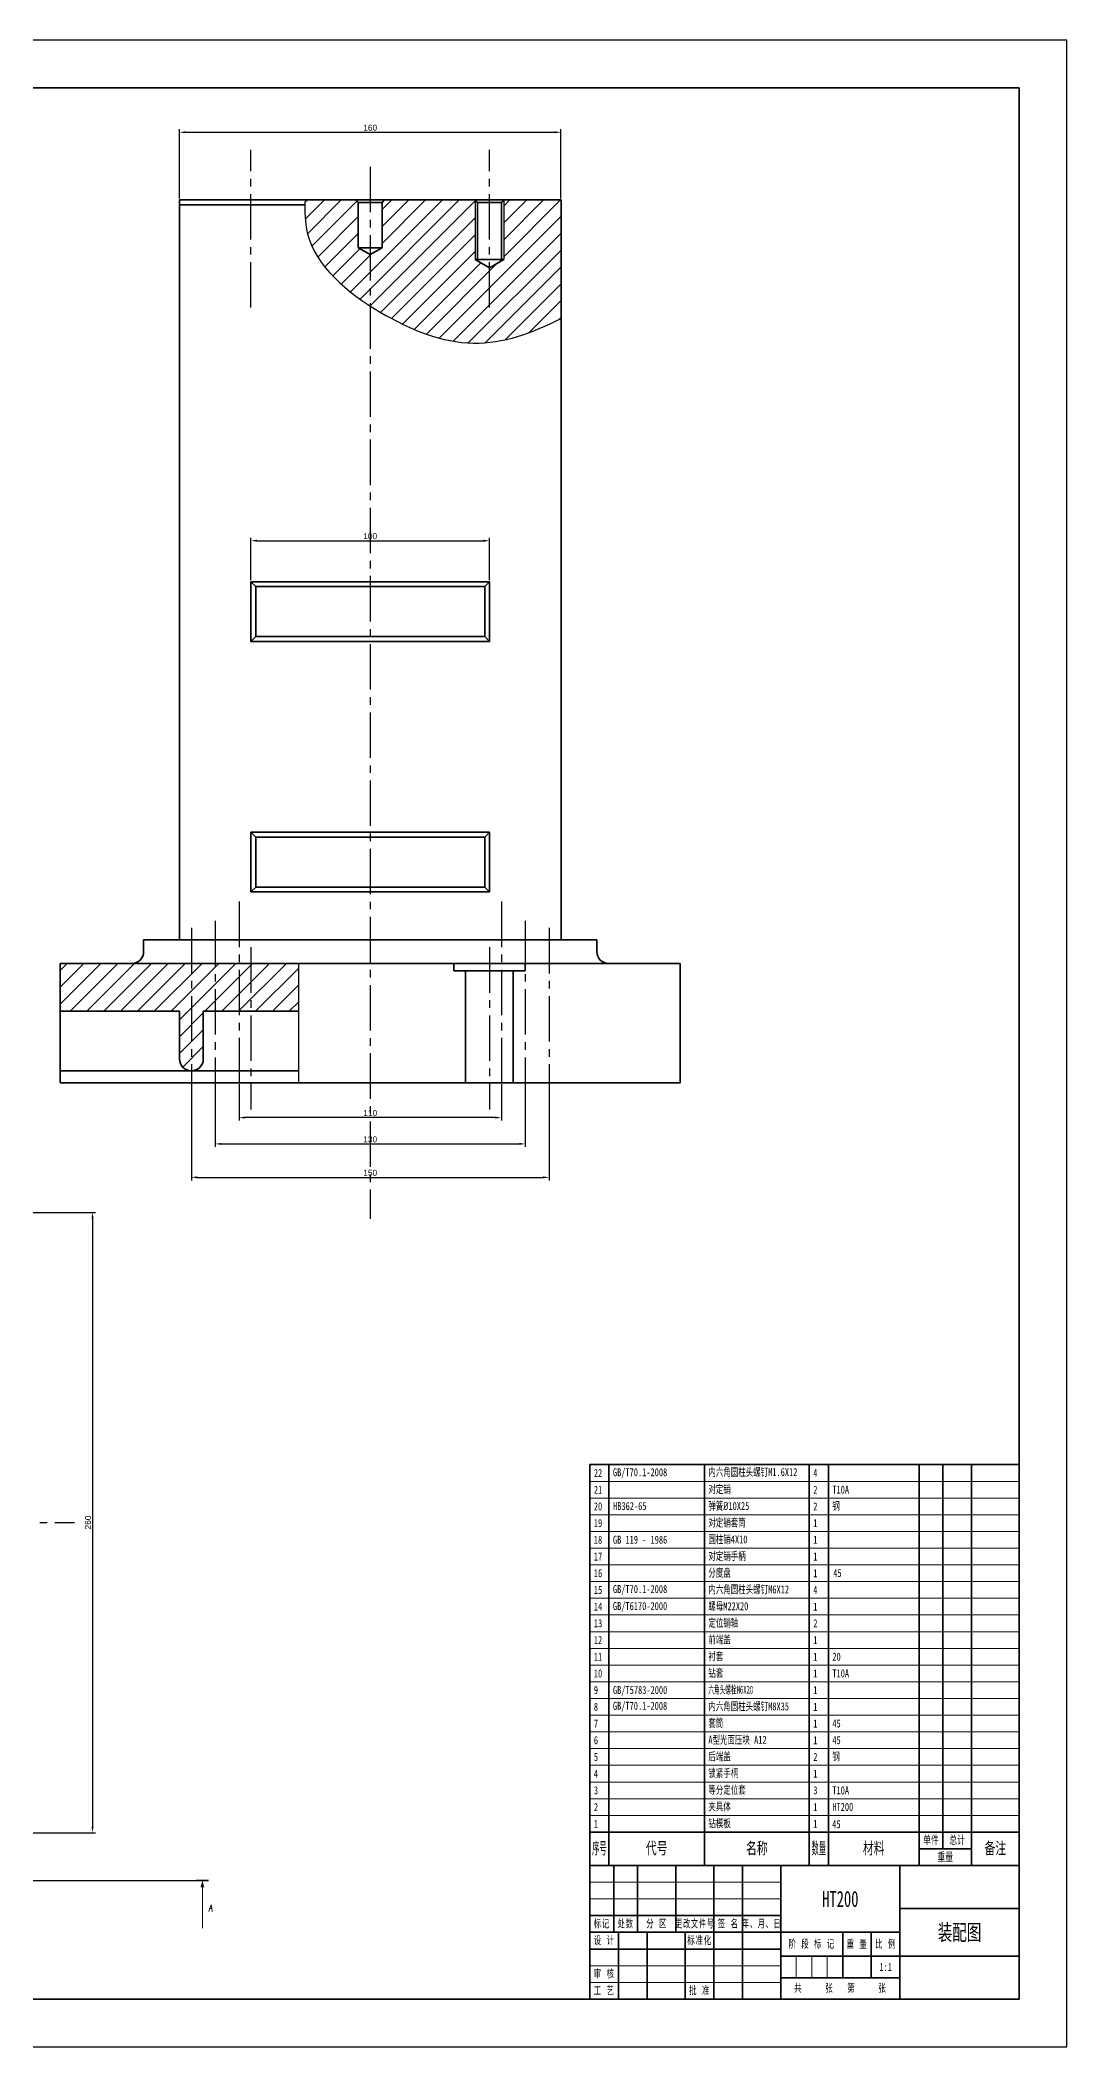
# Model space of a CAD drawing. Header units: millimetres. Extents: x 404 to 2877, y -584 to 1147.
# Drawn here: x 1162 to 1593, y -584 to 257 of the extents above; entities that cross this region are included whole.
import ezdxf
from ezdxf.enums import TextEntityAlignment as Align

# ---------------------------------------------------------------- set-up
doc = ezdxf.new("R2010")
doc.units = ezdxf.units.MM
doc.linetypes.add('CENTER2', pattern=[28.575, 19.05, -3.175, 3.175, -3.175])
for name, color, linetype in [('剖面线', 3, 'Continuous'), ('标注层', 3, 'Continuous'), ('点画线', 1, 'CENTER2'), ('细实线', 7, 'Continuous')]:
    doc.layers.add(name, color=color, linetype=linetype)
for name, color, linetype, lineweight in [('粗实线', 50, 'Continuous', 35), ('细实线层', 7, 'Continuous', 18), ('边框', 7, 'Continuous', 35)]:
    doc.layers.add(name, color=color, linetype=linetype, lineweight=lineweight)
doc.styles.get("Standard").update_dxf_attribs({"font": 'arial.ttf'})
doc.styles.add('UserTxtStyle1', font='SimSun.ttf', dxfattribs={"width": 0.667})
doc.styles.add('标准', font='SimSun.ttf', dxfattribs={"width": 0.667})
doc.dimstyles.new('ISO-25', dxfattribs={"dimtxt": 2.5, "dimasz": 2.5, "dimexe": 1.25, "dimexo": 0.625, "dimtad": 1, "dimtxsty": 'Standard', "dimcen": 2.5, "dimadec": 0, "dimazin": 0, "dimtfac": 1, "dimtmove": 0, "dimatfit": 3, "dimfxl": 1, "dimarcsym": 0})

# ---------------------------------------------------------------- blocks, each defined once
blk = doc.blocks.new('$CAXA_TITLE_151E506F$')
at = {"layer": '细实线层', "linetype": 'Continuous', "lineweight": 18}
for p, q in [((-100, 49), (-180, 49)), ((-100, 42), (-180, 42)), ((-93.5, 18), (-93.5, 9)), ((-87, 18), (-87, 9)), ((-80.5, 18), (-80.5, 9)), ((-100, 14), (-180, 14)), ((-100, 7), (-180, 7))]:
    blk.add_line(p, q, dxfattribs=at)
at = {"layer": '边框', "linetype": 'Continuous', "lineweight": 35}
for p, q in [((-180, 56), (0, 56)), ((-180, 56), (-180, 0)), ((-170, 28), (-170, 56)), ((-160, 28), (-160, 56)), ((-144, 28), (-144, 56)), ((-128, 28), (-128, 56)), ((-116, 28), (-116, 56)), ((-100, 56), (-100, 0)), ((-50, 0), (-50, 56)), ((0, 56), (0, 0)), ((-100, 35), (-180, 35)), ((0, 38), (-50, 38)), ((-50, 28), (-180, 28)), ((-168, 0), (-168, 28)), ((-156, 0), (-156, 28)), ((-140, 0), (-140, 28)), ((-128, 0), (-128, 28)), ((-116, 0), (-116, 28)), ((-74, 28), (-74, 9)), ((-62, 28), (-62, 9)), ((-100, 21), (-180, 21)), ((-50, 18), (-100, 18)), ((0, 18), (-50, 18)), ((-50, 9), (-100, 9)), ((0, 0), (-180, 0))]:
    blk.add_line(p, q, dxfattribs=at)
at = {"layer": '边框', "attachment_point": 5, "line_spacing_factor": 1.15057, "style": 'UserTxtStyle1'}
for s, insert, char_height, width in [('\\T1.1;标记', (-175, 31.5), 3.353, 10), ('\\T1.1;处数', (-165, 31.5), 3.353, 10), ('\\T1.1;分 区', (-152, 31.5), 3.353, 16), ('\\T1.1;{\\W0.640781;更改文件号}', (-135.97, 31.5), 3.3528, 31.2584), ('\\T1.1;签 名', (-122, 31.5), 3.353, 12), ('\\T1.1;{\\W0.639309;年、月、日}', (-107.98, 31.5), 3.3528, 30.516), ('\\T1.1;设 计', (-174, 24.5), 3.353, 12), ('\\T1.1;设 计', (-174, 24.5), 3.353, 12), ('\\T1.1;标准化', (-134, 24.5), 3.353, 12), ('\\T1.1;阶 段 标 记', (-87, 23), 3.3528, 26), ('\\T1.1;重 量', (-68, 23), 3.353, 12), ('\\T1.1;比 例', (-56, 23), 3.353, 12), ('\\T1.1;审 核', (-174, 10.5), 3.353, 12), ('\\T1.1;工 艺', (-174, 3.5), 3.353, 12), ('\\T1.1;批 准', (-134, 3.5), 3.353, 12), ('\\T1.1;共     张   第     张', (-75, 4.5), 3.3528, 50)]:
    blk.add_mtext(s, dxfattribs=dict(at, insert=insert, char_height=char_height, width=width))
at = {"layer": '边框', "color": 0, "linetype": 'Continuous', "style": '标准'}
for tag, height, width, p in [('标记C', 3.35, 0.667, (-175, 52.5)), ('处数C', 3.35, 0.667, (-165, 52.5)), ('分区C', 3.35, 0.667, (-152, 52.5)), ('更改文件_编号C', 3.35, 0.45222, (-136, 52.5)), ('标记签名C', 3.35, 0.518563, (-122, 52.5)), ('标记_日期C', 3.35, 0.63526, (-108, 52.5)), ('单位名称', 6.71, 0.667, (-25, 47)), ('标记B', 3.35, 0.667, (-175, 45.5)), ('处数B', 3.35, 0.667, (-165, 45.5)), ('分区B', 3.35, 0.667, (-152, 45.5)), ('更改文件_编号B', 3.35, 0.45222, (-136, 45.5)), ('标记签名B', 3.35, 0.518563, (-122, 45.5)), ('标记_日期B', 3.35, 0.63526, (-108, 45.5)), ('材料名称', 6.71, 0.667, (-75, 42)), ('标记A', 3.35, 0.667, (-175, 38.5)), ('处数A', 3.35, 0.667, (-165, 38.5)), ('分区A', 3.35, 0.667, (-152, 38.5)), ('更改文件_编号A', 3.35, 0.451201, (-136, 38.5)), ('标记签名A', 3.35, 0.516738, (-122, 38.5)), ('标记_日期A', 3.35, 0.633251, (-108, 38.5)), ('设计_人员编号', 3.35, 0.359243, (-162, 24.5)), ('设计_日期', 3.35, 0.667, (-148, 24.5)), ('标准化_人员编号', 3.35, 0.31009, (-122, 24.5)), ('标准化_日期', 3.35, 0.580046, (-108, 24.5)), ('图纸名称', 6.71, 0.667, (-25, 28)), ('审核_人员编号', 3.35, 0.361231, (-162, 10.5)), ('审核_日期', 3.35, 0.667, (-148, 10.5)), ('阶段标记A', 3.35, 0.260662, (-96.75, 13.5)), ('阶段标记B', 3.35, 0.261591, (-90.25, 13.5)), ('阶段标记C', 3.35, 0.261591, (-83.75, 13.5)), ('阶段标记D', 3.35, 0.261591, (-77.25, 13.5)), ('重量', 3.35, 0.667, (-68, 13.5)), ('图纸比例', 3.35, 0.598211, (-56, 13.5)), ('图纸编号', 6.71, 0.667, (-25, 9)), ('工艺_人员编号', 3.35, 0.359023, (-162, 3.5)), ('工艺_日期', 3.35, 0.667, (-148, 3.5)), ('批准_人员编号', 3.35, 0.358147, (-122, 3.5)), ('批准_日期', 3.35, 0.667, (-108, 3.5)), ('页数', 3.35, 0.667, (-87.5, 4.5)), ('页码', 3.35, 0.667, (-62.5, 4.5))]:
    blk.add_attdef(tag, text='', height=height, dxfattribs=dict(at, width=width)).set_placement(p, align=Align.MIDDLE_CENTER)
blk = doc.blocks.new('*D145')
at = {"layer": 'Defpoints', "color": 0, "transparency": 16777216}
for p in [(1245.71, -180.25), (1355.71, -180.25), (1245.71, -194.82)]:
    blk.add_point(p, dxfattribs=at)
at = {"layer": '标注层', "color": 0, "lineweight": -2, "transparency": 16777216}
for p, q in [((1245.71, -180.87), (1245.71, -196.07)), ((1355.71, -180.87), (1355.71, -196.07)), ((1353.21, -194.82), (1248.21, -194.82))]:
    blk.add_line(p, q, dxfattribs=at)
at = {"layer": '标注层', "color": 0, "transparency": 16777216}
for points in [[(1248.21, -194.41), (1248.21, -195.24), (1245.71, -194.82)], [(1353.21, -194.41), (1353.21, -195.24), (1355.71, -194.82)]]:
    blk.add_solid(points, dxfattribs=at)
at = {"layer": '标注层', "color": 0, "transparency": 16777216, "insert": (1300.71, -192.92), "char_height": 2.5, "attachment_point": 5}
blk.add_mtext('110', dxfattribs=at)
blk = doc.blocks.new('*D146')
at = {"layer": 'Defpoints', "color": 0, "transparency": 16777216}
for p in [(1235.71, -180.25), (1365.71, -180.25), (1365.71, -205.84)]:
    blk.add_point(p, dxfattribs=at)
at = {"layer": '标注层', "color": 0, "lineweight": -2, "transparency": 16777216}
for p, q in [((1235.71, -180.87), (1235.71, -207.09)), ((1365.71, -180.87), (1365.71, -207.09)), ((1238.21, -205.84), (1363.21, -205.84))]:
    blk.add_line(p, q, dxfattribs=at)
at = {"layer": '标注层', "color": 0, "transparency": 16777216}
for points in [[(1238.21, -205.42), (1238.21, -206.26), (1235.71, -205.84)], [(1363.21, -205.42), (1363.21, -206.26), (1365.71, -205.84)]]:
    blk.add_solid(points, dxfattribs=at)
at = {"layer": '标注层', "color": 0, "transparency": 16777216, "insert": (1300.71, -203.94), "char_height": 2.5, "attachment_point": 5}
blk.add_mtext('130', dxfattribs=at)
blk = doc.blocks.new('*D147')
at = {"layer": 'Defpoints', "color": 0, "transparency": 16777216}
for p in [(1225.71, -180.25), (1375.71, -180.25), (1375.71, -219.86)]:
    blk.add_point(p, dxfattribs=at)
at = {"layer": '标注层', "color": 0, "lineweight": -2, "transparency": 16777216}
for p, q in [((1225.71, -180.87), (1225.71, -221.11)), ((1375.71, -180.87), (1375.71, -221.11)), ((1228.21, -219.86), (1373.21, -219.86))]:
    blk.add_line(p, q, dxfattribs=at)
at = {"layer": '标注层', "color": 0, "transparency": 16777216}
for points in [[(1228.21, -219.44), (1228.21, -220.28), (1225.71, -219.86)], [(1373.21, -219.44), (1373.21, -220.28), (1375.71, -219.86)]]:
    blk.add_solid(points, dxfattribs=at)
at = {"layer": '标注层', "color": 0, "transparency": 16777216, "insert": (1300.71, -217.96), "char_height": 2.5, "attachment_point": 5}
blk.add_mtext('150', dxfattribs=at)
blk = doc.blocks.new('*D156')
at = {"layer": 'Defpoints', "color": 0, "transparency": 16777216}
for p in [(1350.71, 46.94), (1250.71, 29.75), (1350.71, 29.75)]:
    blk.add_point(p, dxfattribs=at)
at = {"layer": '标注层', "color": 0, "lineweight": -2, "transparency": 16777216}
for p, q in [((1250.71, 30.38), (1250.71, 48.19)), ((1253.21, 46.94), (1348.21, 46.94)), ((1350.71, 30.38), (1350.71, 48.19))]:
    blk.add_line(p, q, dxfattribs=at)
at = {"layer": '标注层', "color": 0, "transparency": 16777216}
for points in [[(1253.21, 47.36), (1253.21, 46.52), (1250.71, 46.94)], [(1348.21, 47.36), (1348.21, 46.52), (1350.71, 46.94)]]:
    blk.add_solid(points, dxfattribs=at)
at = {"layer": '标注层', "color": 0, "transparency": 16777216, "insert": (1300.71, 48.84), "char_height": 2.5, "attachment_point": 5}
blk.add_mtext('100', dxfattribs=at)
blk = doc.blocks.new('*D160')
at = {"layer": 'Defpoints', "color": 0, "transparency": 16777216}
for p in [(1380.71, 218.13), (1220.71, 189.75), (1380.71, 189.75)]:
    blk.add_point(p, dxfattribs=at)
at = {"layer": '标注层', "color": 0, "lineweight": -2, "transparency": 16777216}
for p, q in [((1220.71, 190.38), (1220.71, 219.38)), ((1380.71, 190.38), (1380.71, 219.38)), ((1223.21, 218.13), (1378.21, 218.13))]:
    blk.add_line(p, q, dxfattribs=at)
at = {"layer": '标注层', "color": 0, "transparency": 16777216}
for points in [[(1223.21, 218.55), (1223.21, 217.72), (1220.71, 218.13)], [(1378.21, 218.55), (1378.21, 217.72), (1380.71, 218.13)]]:
    blk.add_solid(points, dxfattribs=at)
at = {"layer": '标注层', "color": 0, "transparency": 16777216, "insert": (1300.71, 220.04), "char_height": 2.5, "attachment_point": 5}
blk.add_mtext('160', dxfattribs=at)
blk = doc.blocks.new('*D171')
at = {"layer": 'Defpoints', "color": 0, "transparency": 16777216}
for p in [(1100.35, -234.53), (1100.35, -494.53), (1184.28, -494.53)]:
    blk.add_point(p, dxfattribs=at)
at = {"layer": '标注层', "color": 0, "lineweight": -2, "transparency": 16777216}
for p, q in [((1100.98, -234.53), (1185.53, -234.53)), ((1184.28, -237.03), (1184.28, -492.03)), ((1100.98, -494.53), (1185.53, -494.53))]:
    blk.add_line(p, q, dxfattribs=at)
at = {"layer": '标注层', "color": 0, "transparency": 16777216}
for points in [[(1183.87, -237.03), (1184.7, -237.03), (1184.28, -234.53)], [(1183.87, -492.03), (1184.7, -492.03), (1184.28, -494.53)]]:
    blk.add_solid(points, dxfattribs=at)
at = {"layer": '标注层', "color": 0, "transparency": 16777216, "insert": (1182.38, -364.53), "char_height": 2.5, "attachment_point": 5, "rotation": 90}
blk.add_mtext('260', dxfattribs=at)

msp = doc.modelspace()

# ---------------------------------------------------------------- hatches: boundary and pattern name
at = {"layer": '剖面线'}
h = msp.add_hatch(dxfattribs=at)
h.set_pattern_fill('_USER', color=256, scale=5, angle=45, pattern_type=0)
h.set_pattern_definition([(45, (-1687.166, -205.0304), (-3.535534, 3.535534), [])])
edge = h.paths.add_edge_path()
edge.add_line((1350.713, 161.288), (1344.713, 164.752))
edge.add_line((1344.713, 164.752), (1344.713, 189.699))
edge.add_line((1344.713, 189.699), (1344.66, 189.752))
edge.add_line((1344.66, 189.752), (1306.713, 189.752))
edge.add_line((1306.713, 189.752), (1305.713, 188.752))
edge.add_line((1305.713, 188.752), (1305.713, 169.752))
edge.add_line((1305.713, 169.752), (1300.713, 166.865))
edge.add_line((1300.713, 166.865), (1300.713, 145.327))
edge.add_spline(control_points=[(1300.713, 145.327), (1302.101, 144.435), (1316.153, 135.789), (1343.595, 124.97), (1368.614, 133.959), (1380.713, 140.04)], knot_values=[64.3870567, 64.3870567, 64.3870567, 64.3870567, 68.9635013, 110.1661788, 149.2686645, 149.2686645, 149.2686645, 149.2686645], degree=3, periodic=0)
edge.add_line((1380.713, 140.04), (1380.713, 187.752))
edge.add_line((1380.713, 187.752), (1380.713, 189.752))
edge.add_line((1380.713, 189.752), (1356.766, 189.752))
edge.add_line((1356.766, 189.752), (1356.713, 189.699))
edge.add_line((1356.713, 189.699), (1356.713, 164.752))
edge.add_line((1356.713, 164.752), (1350.713, 161.288))
edge = h.paths.add_edge_path()
edge.add_line((1300.713, 166.865), (1295.713, 169.752))
edge.add_line((1295.713, 169.752), (1295.713, 188.752))
edge.add_line((1295.713, 188.752), (1294.713, 189.752))
edge.add_line((1294.713, 189.752), (1273.418, 189.752))
edge.add_spline(control_points=[(1273.418, 189.752), (1273.38, 189.083), (1273.351, 188.416), (1273.33, 187.752)], knot_values=[9.7339175, 9.7339175, 9.7339175, 9.7339175, 11.7068676, 11.7068676, 11.7068676, 11.7068676], degree=3, periodic=0)
edge.add_spline(control_points=[(1273.33, 187.752), (1273.203, 183.679), (1274.155, 166.412), (1288.407, 153.241), (1300.713, 145.327)], knot_values=[11.7068676, 11.7068676, 11.7068676, 11.7068676, 23.809691, 64.3870567, 64.3870567, 64.3870567, 64.3870567], degree=3, periodic=0)
edge.add_line((1300.713, 145.327), (1300.713, 166.865))
h.paths.add_polyline_path([(660.353, -130.248), (605.353, -130.248), (605.353, -133.248), (600.353, -133.248), (600.353, -180.248), (620.353, -180.248), (620.353, -155.248, -0.4142136), (625.353, -150.248), (635.353, -150.248), (635.353, -170.248, 1), (645.353, -170.248), (645.353, -150.248), (660.353, -150.248)])
h.paths.add_polyline_path([(1225.713, -130.248), (1180.713, -130.248), (1170.713, -130.248), (1170.713, -150.248), (1220.713, -150.248), (1220.713, -170.248, 0.4142136), (1225.713, -175.248)])
h.paths.add_polyline_path([(1235.713, -130.248), (1225.713, -130.248), (1225.713, -175.248, 0.4142136), (1230.713, -170.248), (1230.713, -150.248), (1235.713, -150.248)])
h.paths.add_polyline_path([(1245.713, -130.248), (1235.713, -130.248), (1235.713, -150.248), (1245.713, -150.248)])
h.paths.add_polyline_path([(1250.713, -130.248), (1245.713, -130.248), (1245.713, -150.248), (1250.713, -150.248)])
h.paths.add_polyline_path([(1270.713, -130.248), (1265.713, -130.248), (1250.713, -130.248), (1250.713, -150.248), (1270.713, -150.248)])

# ---------------------------------------------------------------- linework, layer by layer
at = {"color": 7, "lineweight": 13, "ltscale": 0.427556}
msp.add_line((1230.353, -517.425), (1230.353, -534.528), dxfattribs=at)
msp.add_lwpolyline([(403.835, -584.263), (1592.835, -584.263), (1592.835, 256.737), (403.835, 256.737)], close=True)
at = {"color": 7, "lineweight": 13}
for points in [[(1232.978, -527.511), (1233.503, -526.111), (1234.028, -524.711), (1234.238, -526.111), (1234.448, -527.511)], [(1233.468, -526.216), (1234.238, -526.216)]]:
    msp.add_lwpolyline(points, dxfattribs=at)
msp.add_solid([(1231.13, -517.425), (1230.353, -514.528), (1229.577, -517.425)], dxfattribs=at)
at = {"layer": '点画线'}
for p, q in [((1250.713, 144.628), (1250.713, 210.719)), ((1350.713, 144.628), (1350.713, 210.719)), ((1300.713, 203.624), (1300.713, -237.312)), ((1245.713, -104.307), (1245.713, -191.391)), ((1355.713, -104.307), (1355.713, -191.391)), ((1225.713, -115.312), (1225.713, -184.907)), ((1235.713, -112.416), (1235.713, -184.907)), ((1365.713, -112.416), (1365.713, -184.907)), ((1375.713, -115.312), (1375.713, -184.907)), ((1250.713, -123.415), (1250.713, -191.391)), ((1350.713, -123.415), (1350.713, -191.391)), ((539.843, -364.528), (1176.718, -364.528))]:
    msp.add_line(p, q, dxfattribs=at)
at = {"layer": '粗实线', "ltscale": 0.05}
for p, q in [((1220.713, 189.752), (1220.713, 187.752)), ((1380.713, 187.752), (1380.713, 189.752))]:
    msp.add_line(p, q, dxfattribs=at)
at = {"layer": '粗实线'}
for p, q in [((1380.713, 189.752), (1220.713, 189.752)), ((1220.713, -120.248), (1220.713, 187.752)), ((1273.33, 187.752), (1220.713, 187.752)), ((1256.766, 189.752), (1294.713, 189.752)), ((1306.713, 189.752), (1344.66, 189.752)), ((1345.66, 188.752), (1345.66, 164.752)), ((1355.766, 188.752), (1355.766, 164.752)), ((1356.766, 189.752), (1380.713, 189.752)), ((1380.713, -120.248), (1380.713, 187.752)), ((1250.713, 4.752), (1250.713, 29.752)), ((1250.713, 29.752), (1350.713, 29.752)), ((1252.713, 6.752), (1252.713, 27.752)), ((1252.713, 27.752), (1348.713, 27.752)), ((1348.713, 6.752), (1348.713, 27.752)), ((1350.713, 4.752), (1350.713, 29.752)), ((1250.713, 4.752), (1350.713, 4.752)), ((1252.713, 6.752), (1348.713, 6.752)), ((1250.713, -100.248), (1250.713, -75.248)), ((1250.713, -75.248), (1350.713, -75.248)), ((1350.713, -100.248), (1350.713, -75.248)), ((1252.713, -98.248), (1252.713, -77.248)), ((1252.713, -77.248), (1348.713, -77.248)), ((1348.713, -98.248), (1348.713, -77.248)), ((1250.713, -100.248), (1350.713, -100.248)), ((1252.713, -98.248), (1348.713, -98.248)), ((1395.713, -120.248), (1205.713, -120.248)), ((1170.713, -130.248), (1170.713, -180.248)), ((1235.713, -130.248), (1180.713, -130.248)), ((1335.713, -130.248), (1265.713, -130.248)), ((1340.713, -133.248), (1340.713, -180.248)), ((1360.713, -133.248), (1360.713, -180.248)), ((1420.713, -130.248), (1365.713, -130.248)), ((1430.713, -130.248), (1430.713, -180.248)), ((1220.713, -150.248), (1170.713, -150.248)), ((1220.713, -170.248), (1220.713, -150.248)), ((1270.713, -150.248), (1230.713, -150.248)), ((1230.713, -150.248), (1230.713, -170.248)), ((1170.713, -175.248), (1225.698, -175.248)), ((1225.728, -175.248), (1270.713, -175.248)), ((1240.713, -180.248), (1180.713, -180.248)), ((1340.713, -180.248), (1260.713, -180.248)), ((1420.713, -180.248), (1360.713, -180.248))]:
    msp.add_line(p, q, dxfattribs=at)
at = {"layer": '粗实线', "ltscale": 0.035355}
for p, q in [((1295.713, 188.752), (1294.713, 189.752)), ((1305.713, 188.752), (1306.713, 189.752)), ((1345.66, 188.752), (1344.66, 189.752)), ((1355.766, 188.752), (1356.766, 189.752))]:
    msp.add_line(p, q, dxfattribs=at)
at = {"layer": '粗实线', "ltscale": 0.221914}
msp.add_line((1303.59, 189.752), (1294.713, 189.752), dxfattribs=at)
at = {"layer": '粗实线', "ltscale": 0.475}
for p, q in [((1295.713, 188.752), (1295.713, 169.752)), ((1305.713, 188.752), (1305.713, 169.752))]:
    msp.add_line(p, q, dxfattribs=at)
at = {"layer": '粗实线', "ltscale": 0.184928}
for p, q in [((1303.11, 188.752), (1295.713, 188.752)), ((1295.713, 169.752), (1303.11, 169.752))]:
    msp.add_line(p, q, dxfattribs=at)
at = {"layer": '粗实线', "ltscale": 0.065072}
for p, q in [((1305.713, 188.752), (1303.11, 188.752)), ((1303.11, 169.752), (1305.713, 169.752))]:
    msp.add_line(p, q, dxfattribs=at)
at = {"layer": '粗实线', "ltscale": 0.078086}
msp.add_line((1306.713, 189.752), (1303.59, 189.752), dxfattribs=at)
at = {"layer": '粗实线', "ltscale": 0.223875}
msp.add_line((1353.615, 189.752), (1344.66, 189.752), dxfattribs=at)
at = {"layer": '粗实线', "ltscale": 0.186889}
for p, q in [((1353.136, 188.752), (1345.66, 188.752)), ((1345.66, 164.752), (1353.136, 164.752))]:
    msp.add_line(p, q, dxfattribs=at)
at = {"layer": '粗实线', "ltscale": 0.065762}
for p, q in [((1355.766, 188.752), (1353.136, 188.752)), ((1348.291, 164.752), (1344.713, 164.752)), ((1353.136, 164.752), (1356.713, 164.752))]:
    msp.add_line(p, q, dxfattribs=at)
at = {"layer": '粗实线', "ltscale": 0.078776}
msp.add_line((1356.766, 189.752), (1353.615, 189.752), dxfattribs=at)
at = {"layer": '粗实线', "ltscale": 0.144338}
for q in [(1295.713, 169.752), (1305.713, 169.752)]:
    msp.add_line((1300.713, 166.865), q, dxfattribs=at)
at = {"layer": '粗实线', "ltscale": 0.145868}
for q in [(1344.713, 164.752), (1356.713, 164.752)]:
    msp.add_line((1350.713, 161.288), q, dxfattribs=at)
at = {"layer": '粗实线', "ltscale": 0.070711}
for p, q in [((1252.713, 27.752), (1250.713, 29.752)), ((1348.713, 27.752), (1350.713, 29.752)), ((1252.713, 6.752), (1250.713, 4.752)), ((1348.713, 6.752), (1350.713, 4.752)), ((1252.713, -77.248), (1250.713, -75.248)), ((1348.713, -77.248), (1350.713, -75.248)), ((1252.713, -98.248), (1250.713, -100.248)), ((1348.713, -98.248), (1350.713, -100.248))]:
    msp.add_line(p, q, dxfattribs=at)
at = {"layer": '粗实线', "ltscale": 0.125}
for p, q in [((1205.713, -125.248), (1205.713, -120.248)), ((1395.713, -125.248), (1395.713, -120.248)), ((1340.713, -133.248), (1335.713, -133.248)), ((1365.713, -133.248), (1360.713, -133.248)), ((1232.853, -514.528), (1227.853, -514.528))]:
    msp.add_line(p, q, dxfattribs=at)
at = {"layer": '粗实线', "ltscale": 0.25}
for p, q in [((1180.713, -130.248), (1170.713, -130.248)), ((1360.713, -133.248), (1340.713, -133.248)), ((1430.713, -130.248), (1420.713, -130.248)), ((1180.713, -180.248), (1170.713, -180.248)), ((1250.713, -180.248), (1240.713, -180.248)), ((1260.713, -180.248), (1250.713, -180.248)), ((1350.713, -180.248), (1340.713, -180.248)), ((1360.713, -180.248), (1350.713, -180.248)), ((1430.713, -180.248), (1420.713, -180.248))]:
    msp.add_line(p, q, dxfattribs=at)
at = {"layer": '粗实线', "ltscale": 0.375}
for p, q in [((1250.713, -130.248), (1235.713, -130.248)), ((1265.713, -130.248), (1250.713, -130.248)), ((1350.713, -130.248), (1335.713, -130.248)), ((1365.713, -130.248), (1350.713, -130.248))]:
    msp.add_line(p, q, dxfattribs=at)
at = {"layer": '粗实线', "ltscale": 0.075}
for p, q in [((1335.713, -130.248), (1335.713, -133.248)), ((1365.713, -130.248), (1365.713, -133.248))]:
    msp.add_line(p, q, dxfattribs=at)
at = {"layer": '粗实线'}
for centre, start, end in [((1200.713, -125.248), 270.227948, 0), ((1400.713, -125.248), 180.000005, 269.772067), ((1225.713, -170.248), 180.000003, 359.999997)]:
    msp.add_arc(centre, 5, start, end, dxfattribs=at)
at = {"layer": '细实线'}
for p, q in [((1344.713, 189.752), (1344.713, 164.752)), ((1356.713, 189.752), (1356.713, 164.752)), ((1270.713, -180.248), (1270.713, -130.248)), ((665.353, -514.528), (1227.853, -514.528))]:
    msp.add_line(p, q, dxfattribs=at)
msp.add_open_spline([(1273.418, 189.752), (1273.151, 184.978), (1273.661, 165.392), (1303.035, 140.962), (1343.595, 124.97), (1368.614, 133.959), (1380.713, 140.04)], degree=3, knots=[9.7339175, 9.7339175, 9.7339175, 9.7339175, 23.809691, 68.9635013, 110.1661788, 149.2686645, 149.2686645, 149.2686645, 149.2686645], dxfattribs=at)
at = {"layer": '边框', "linetype": 'Continuous', "lineweight": 35}
for p, q in [((1572.835, 236.737), (423.835, 236.737)), ((1572.835, -564.263), (1572.835, 236.737)), ((423.835, -564.263), (1572.835, -564.263))]:
    msp.add_line(p, q, dxfattribs=at)
at = {"layer": '边框', "color": 0, "linetype": 'Continuous', "lineweight": 18}
for p, q in [((1392.835, -340.263), (1572.835, -340.263)), ((1392.835, -340.263), (1572.835, -340.263)), ((1392.835, -347.263), (1572.835, -347.263)), ((1392.835, -347.263), (1572.835, -347.263)), ((1392.835, -354.263), (1572.835, -354.263)), ((1392.835, -354.263), (1572.835, -354.263)), ((1392.835, -361.263), (1572.835, -361.263)), ((1392.835, -361.263), (1572.835, -361.263)), ((1392.835, -368.263), (1572.835, -368.263)), ((1392.835, -368.263), (1572.835, -368.263)), ((1392.835, -375.263), (1572.835, -375.263)), ((1392.835, -375.263), (1572.835, -375.263)), ((1392.835, -382.263), (1572.835, -382.263)), ((1392.835, -382.263), (1572.835, -382.263)), ((1392.835, -382.263), (1572.835, -382.263)), ((1392.835, -389.263), (1572.835, -389.263)), ((1392.835, -389.263), (1572.835, -389.263)), ((1392.835, -396.263), (1572.835, -396.263)), ((1392.835, -396.263), (1572.835, -396.263)), ((1392.835, -403.263), (1572.835, -403.263)), ((1392.835, -403.263), (1572.835, -403.263)), ((1392.835, -410.263), (1572.835, -410.263)), ((1392.835, -410.263), (1572.835, -410.263)), ((1392.835, -417.263), (1572.835, -417.263)), ((1392.835, -417.263), (1572.835, -417.263)), ((1392.835, -424.263), (1572.835, -424.263)), ((1392.835, -424.263), (1572.835, -424.263)), ((1392.835, -431.263), (1572.835, -431.263)), ((1392.835, -431.263), (1572.835, -431.263)), ((1392.835, -438.263), (1572.835, -438.263)), ((1392.835, -438.263), (1572.835, -438.263)), ((1392.835, -445.263), (1572.835, -445.263)), ((1392.835, -445.263), (1572.835, -445.263)), ((1392.835, -452.263), (1572.835, -452.263)), ((1392.835, -452.263), (1572.835, -452.263)), ((1392.835, -459.263), (1572.835, -459.263)), ((1392.835, -459.263), (1572.835, -459.263)), ((1392.835, -466.263), (1572.835, -466.263)), ((1392.835, -466.263), (1572.835, -466.263)), ((1392.835, -473.263), (1572.835, -473.263)), ((1392.835, -473.263), (1572.835, -473.263)), ((1392.835, -480.263), (1572.835, -480.263)), ((1392.835, -480.263), (1572.835, -480.263)), ((1392.835, -487.263), (1572.835, -487.263)), ((1392.835, -487.263), (1572.835, -487.263)), ((1392.835, -494.263), (1572.835, -494.263))]:
    msp.add_line(p, q, dxfattribs=at)
at = {"layer": '边框', "color": 0, "linetype": 'Continuous', "lineweight": 35}
for p, q in [((1392.835, -340.263), (1392.835, -347.263)), ((1400.835, -340.263), (1400.835, -347.263)), ((1440.835, -340.263), (1440.835, -347.263)), ((1484.835, -340.263), (1484.835, -347.263)), ((1492.835, -340.263), (1492.835, -347.263)), ((1530.835, -340.263), (1530.835, -347.263)), ((1540.835, -340.263), (1540.835, -347.263)), ((1552.835, -340.263), (1552.835, -347.263)), ((1572.835, -340.263), (1572.835, -347.263)), ((1572.835, -340.263), (1572.835, -347.263)), ((1392.835, -347.263), (1392.835, -354.263)), ((1400.835, -347.263), (1400.835, -354.263)), ((1440.835, -347.263), (1440.835, -354.263)), ((1484.835, -347.263), (1484.835, -354.263)), ((1492.835, -347.263), (1492.835, -354.263)), ((1530.835, -347.263), (1530.835, -354.263)), ((1540.835, -347.263), (1540.835, -354.263)), ((1552.835, -347.263), (1552.835, -354.263)), ((1572.835, -347.263), (1572.835, -354.263)), ((1572.835, -347.263), (1572.835, -354.263)), ((1392.835, -354.263), (1392.835, -361.263)), ((1392.835, -361.263), (1392.835, -368.263)), ((1400.835, -354.263), (1400.835, -361.263)), ((1400.835, -361.263), (1400.835, -368.263)), ((1440.835, -354.263), (1440.835, -361.263)), ((1440.835, -361.263), (1440.835, -368.263)), ((1484.835, -354.263), (1484.835, -361.263)), ((1484.835, -361.263), (1484.835, -368.263)), ((1492.835, -354.263), (1492.835, -361.263)), ((1492.835, -361.263), (1492.835, -368.263)), ((1530.835, -354.263), (1530.835, -361.263)), ((1530.835, -361.263), (1530.835, -368.263)), ((1540.835, -354.263), (1540.835, -361.263)), ((1540.835, -361.263), (1540.835, -368.263)), ((1552.835, -354.263), (1552.835, -361.263)), ((1552.835, -361.263), (1552.835, -368.263)), ((1572.835, -354.263), (1572.835, -361.263)), ((1572.835, -354.263), (1572.835, -361.263)), ((1572.835, -361.263), (1572.835, -368.263)), ((1572.835, -361.263), (1572.835, -368.263)), ((1392.835, -368.263), (1392.835, -375.263)), ((1400.835, -368.263), (1400.835, -375.263)), ((1440.835, -368.263), (1440.835, -375.263)), ((1484.835, -368.263), (1484.835, -375.263)), ((1492.835, -368.263), (1492.835, -375.263)), ((1530.835, -368.263), (1530.835, -375.263)), ((1540.835, -368.263), (1540.835, -375.263)), ((1552.835, -368.263), (1552.835, -375.263)), ((1572.835, -368.263), (1572.835, -375.263)), ((1572.835, -368.263), (1572.835, -375.263)), ((1392.835, -375.263), (1392.835, -382.263)), ((1400.835, -375.263), (1400.835, -382.263)), ((1440.835, -375.263), (1440.835, -382.263)), ((1484.835, -375.263), (1484.835, -382.263)), ((1492.835, -375.263), (1492.835, -382.263)), ((1530.835, -375.263), (1530.835, -382.263)), ((1540.835, -375.263), (1540.835, -382.263)), ((1552.835, -375.263), (1552.835, -382.263)), ((1572.835, -375.263), (1572.835, -382.263)), ((1572.835, -375.263), (1572.835, -382.263)), ((1392.835, -382.263), (1392.835, -389.263)), ((1400.835, -382.263), (1400.835, -389.263)), ((1440.835, -382.263), (1440.835, -389.263)), ((1484.835, -382.263), (1484.835, -389.263)), ((1492.835, -382.263), (1492.835, -389.263)), ((1530.835, -382.263), (1530.835, -389.263)), ((1540.835, -382.263), (1540.835, -389.263)), ((1552.835, -382.263), (1552.835, -389.263)), ((1572.835, -382.263), (1572.835, -389.263)), ((1572.835, -382.263), (1572.835, -389.263)), ((1392.835, -389.263), (1392.835, -396.263)), ((1400.835, -389.263), (1400.835, -396.263)), ((1440.835, -389.263), (1440.835, -396.263)), ((1484.835, -389.263), (1484.835, -396.263)), ((1492.835, -389.263), (1492.835, -396.263)), ((1530.835, -389.263), (1530.835, -396.263)), ((1540.835, -389.263), (1540.835, -396.263)), ((1552.835, -389.263), (1552.835, -396.263)), ((1572.835, -389.263), (1572.835, -396.263)), ((1572.835, -389.263), (1572.835, -396.263)), ((1392.835, -396.263), (1392.835, -403.263)), ((1392.835, -403.263), (1392.835, -410.263)), ((1400.835, -396.263), (1400.835, -403.263)), ((1400.835, -403.263), (1400.835, -410.263)), ((1440.835, -396.263), (1440.835, -403.263)), ((1440.835, -403.263), (1440.835, -410.263)), ((1484.835, -396.263), (1484.835, -403.263)), ((1484.835, -403.263), (1484.835, -410.263)), ((1492.835, -396.263), (1492.835, -403.263)), ((1492.835, -403.263), (1492.835, -410.263)), ((1530.835, -396.263), (1530.835, -403.263)), ((1530.835, -403.263), (1530.835, -410.263)), ((1540.835, -396.263), (1540.835, -403.263)), ((1540.835, -403.263), (1540.835, -410.263)), ((1552.835, -396.263), (1552.835, -403.263)), ((1552.835, -403.263), (1552.835, -410.263)), ((1572.835, -396.263), (1572.835, -403.263)), ((1572.835, -396.263), (1572.835, -403.263)), ((1572.835, -403.263), (1572.835, -410.263)), ((1572.835, -403.263), (1572.835, -410.263)), ((1392.835, -410.263), (1392.835, -417.263)), ((1400.835, -410.263), (1400.835, -417.263)), ((1440.835, -410.263), (1440.835, -417.263)), ((1484.835, -410.263), (1484.835, -417.263)), ((1492.835, -410.263), (1492.835, -417.263)), ((1530.835, -410.263), (1530.835, -417.263)), ((1540.835, -410.263), (1540.835, -417.263)), ((1552.835, -410.263), (1552.835, -417.263)), ((1572.835, -410.263), (1572.835, -417.263)), ((1572.835, -410.263), (1572.835, -417.263)), ((1392.835, -417.263), (1392.835, -424.263)), ((1400.835, -417.263), (1400.835, -424.263)), ((1440.835, -417.263), (1440.835, -424.263)), ((1484.835, -417.263), (1484.835, -424.263)), ((1492.835, -417.263), (1492.835, -424.263)), ((1530.835, -417.263), (1530.835, -424.263)), ((1540.835, -417.263), (1540.835, -424.263)), ((1552.835, -417.263), (1552.835, -424.263)), ((1572.835, -417.263), (1572.835, -424.263)), ((1572.835, -417.263), (1572.835, -424.263)), ((1392.835, -424.263), (1392.835, -431.263)), ((1400.835, -424.263), (1400.835, -431.263)), ((1440.835, -424.263), (1440.835, -431.263)), ((1484.835, -424.263), (1484.835, -431.263)), ((1492.835, -424.263), (1492.835, -431.263)), ((1530.835, -424.263), (1530.835, -431.263)), ((1540.835, -424.263), (1540.835, -431.263)), ((1552.835, -424.263), (1552.835, -431.263)), ((1572.835, -424.263), (1572.835, -431.263)), ((1572.835, -424.263), (1572.835, -431.263)), ((1392.835, -431.263), (1392.835, -438.263)), ((1400.835, -431.263), (1400.835, -438.263)), ((1440.835, -431.263), (1440.835, -438.263)), ((1484.835, -431.263), (1484.835, -438.263)), ((1492.835, -431.263), (1492.835, -438.263)), ((1530.835, -431.263), (1530.835, -438.263)), ((1540.835, -431.263), (1540.835, -438.263)), ((1552.835, -431.263), (1552.835, -438.263)), ((1572.835, -431.263), (1572.835, -438.263)), ((1572.835, -431.263), (1572.835, -438.263)), ((1392.835, -438.263), (1392.835, -445.263)), ((1392.835, -445.263), (1392.835, -452.263)), ((1400.835, -438.263), (1400.835, -445.263)), ((1400.835, -445.263), (1400.835, -452.263)), ((1440.835, -438.263), (1440.835, -445.263)), ((1440.835, -445.263), (1440.835, -452.263)), ((1484.835, -438.263), (1484.835, -445.263)), ((1484.835, -445.263), (1484.835, -452.263)), ((1492.835, -438.263), (1492.835, -445.263)), ((1492.835, -445.263), (1492.835, -452.263)), ((1530.835, -438.263), (1530.835, -445.263)), ((1530.835, -445.263), (1530.835, -452.263)), ((1540.835, -438.263), (1540.835, -445.263)), ((1540.835, -445.263), (1540.835, -452.263)), ((1552.835, -438.263), (1552.835, -445.263)), ((1552.835, -445.263), (1552.835, -452.263)), ((1572.835, -438.263), (1572.835, -445.263)), ((1572.835, -438.263), (1572.835, -445.263)), ((1572.835, -445.263), (1572.835, -452.263)), ((1572.835, -445.263), (1572.835, -452.263)), ((1392.835, -452.263), (1392.835, -459.263)), ((1400.835, -452.263), (1400.835, -459.263)), ((1440.835, -452.263), (1440.835, -459.263)), ((1484.835, -452.263), (1484.835, -459.263)), ((1492.835, -452.263), (1492.835, -459.263)), ((1530.835, -452.263), (1530.835, -459.263)), ((1540.835, -452.263), (1540.835, -459.263)), ((1552.835, -452.263), (1552.835, -459.263)), ((1572.835, -452.263), (1572.835, -459.263)), ((1572.835, -452.263), (1572.835, -459.263)), ((1392.835, -459.263), (1392.835, -466.263)), ((1400.835, -459.263), (1400.835, -466.263)), ((1440.835, -459.263), (1440.835, -466.263)), ((1484.835, -459.263), (1484.835, -466.263)), ((1492.835, -459.263), (1492.835, -466.263)), ((1530.835, -459.263), (1530.835, -466.263)), ((1540.835, -459.263), (1540.835, -466.263)), ((1552.835, -459.263), (1552.835, -466.263)), ((1572.835, -459.263), (1572.835, -466.263)), ((1572.835, -459.263), (1572.835, -466.263)), ((1392.835, -466.263), (1392.835, -473.263)), ((1400.835, -466.263), (1400.835, -473.263)), ((1440.835, -466.263), (1440.835, -473.263)), ((1484.835, -466.263), (1484.835, -473.263)), ((1492.835, -466.263), (1492.835, -473.263)), ((1530.835, -466.263), (1530.835, -473.263)), ((1540.835, -466.263), (1540.835, -473.263)), ((1552.835, -466.263), (1552.835, -473.263)), ((1572.835, -466.263), (1572.835, -473.263)), ((1572.835, -466.263), (1572.835, -473.263)), ((1392.835, -473.263), (1392.835, -480.263)), ((1400.835, -473.263), (1400.835, -480.263)), ((1440.835, -473.263), (1440.835, -480.263)), ((1484.835, -473.263), (1484.835, -480.263)), ((1492.835, -473.263), (1492.835, -480.263)), ((1530.835, -473.263), (1530.835, -480.263)), ((1540.835, -473.263), (1540.835, -480.263)), ((1552.835, -473.263), (1552.835, -480.263)), ((1572.835, -473.263), (1572.835, -480.263)), ((1572.835, -473.263), (1572.835, -480.263)), ((1392.835, -480.263), (1392.835, -487.263)), ((1392.835, -487.263), (1392.835, -494.263)), ((1400.835, -480.263), (1400.835, -487.263)), ((1400.835, -487.263), (1400.835, -494.263)), ((1440.835, -480.263), (1440.835, -487.263)), ((1440.835, -487.263), (1440.835, -494.263)), ((1484.835, -480.263), (1484.835, -487.263)), ((1484.835, -487.263), (1484.835, -494.263)), ((1492.835, -480.263), (1492.835, -487.263)), ((1492.835, -487.263), (1492.835, -494.263)), ((1530.835, -480.263), (1530.835, -487.263)), ((1530.835, -487.263), (1530.835, -494.263)), ((1540.835, -480.263), (1540.835, -487.263)), ((1540.835, -487.263), (1540.835, -494.263)), ((1552.835, -480.263), (1552.835, -487.263)), ((1552.835, -487.263), (1552.835, -494.263)), ((1572.835, -480.263), (1572.835, -487.263)), ((1572.835, -480.263), (1572.835, -487.263)), ((1572.835, -487.263), (1572.835, -494.263)), ((1572.835, -487.263), (1572.835, -494.263)), ((1392.835, -494.263), (1572.835, -494.263)), ((1392.835, -494.263), (1392.835, -508.263)), ((1400.835, -494.263), (1400.835, -508.263)), ((1440.835, -494.263), (1440.835, -508.263)), ((1484.835, -494.263), (1484.835, -508.263)), ((1492.835, -494.263), (1492.835, -508.263)), ((1530.835, -494.263), (1530.835, -508.263)), ((1540.835, -494.263), (1540.835, -501.263)), ((1552.835, -494.263), (1552.835, -501.263)), ((1572.835, -494.263), (1572.835, -508.263)), ((1530.835, -501.263), (1552.835, -501.263)), ((1552.835, -501.263), (1552.835, -508.263)), ((1392.835, -508.263), (1572.835, -508.263))]:
    msp.add_line(p, q, dxfattribs=at)
at = {"layer": '边框', "color": 0, "linetype": 'Continuous'}
msp.add_line((1392.835, -340.263), (1572.835, -340.263), dxfattribs=at)

# ---------------------------------------------------------------- block references
at = {"layer": '边框', "linetype": 'Continuous', "lineweight": 18}
ref = msp.add_blockref('$CAXA_TITLE_151E506F$', (1572.835, -564.263), dxfattribs=at)
ref.add_attrib('图纸名称', '装配图', dxfattribs={"color": 0, "linetype": 'Continuous', "height": 6.7055, "style": '标准', "width": 0.667}).set_placement((1547.835, -536.263), align=Align.MIDDLE_CENTER)
ref.add_attrib('材料名称', 'HT200', dxfattribs={"color": 0, "linetype": 'Continuous', "height": 6.7055, "style": '标准', "width": 0.667}).set_placement((1497.835, -522.263), align=Align.MIDDLE_CENTER)
ref.add_attrib('图纸比例', '1:1', dxfattribs={"color": 0, "linetype": 'Continuous', "height": 3.3528, "style": '标准', "width": 0.667}).set_placement((1516.835, -550.763), align=Align.MIDDLE_CENTER)

# ---------------------------------------------------------------- texts
at = {"layer": '边框', "color": 0, "linetype": 'Continuous', "lineweight": 35, "line_spacing_factor": 1.15057, "style": '标准'}
for s, insert, char_height, width, attachment_point in [('{\\T1.001;22}', (1394.495, -343.763), 3.35275, 11.98, 4), ('{\\T1.001;GB/T70.1-2008}', (1402.482, -343.855), 3.35275, 75.98, 4), ('{\\T1.001;内六角圆柱头螺钉M1.6X12}', (1442.495, -343.572), 3.35275, 83.98, 4), ('{\\T1.001;4}', (1486.495, -343.671), 3.35275, 11.98, 4), ('{\\T1.001;21}', (1394.495, -350.763), 3.35275, 11.98, 4), ('{\\T1.001;对定销}', (1442.495, -350.763), 3.35275, 83.98, 4), ('{\\T1.001;2}', (1486.495, -350.763), 3.35275, 11.98, 4), ('{\\T1.001;T10A}', (1494.495, -350.746), 3.35275, 71.98, 4), ('{\\T1.001;20}', (1394.495, -357.763), 3.35275, 11.98, 4), ('{\\T1.001;HB362-65}', (1402.549, -357.647), 3.35275, 75.98, 4), ('{\\T1.001;弹簧\\fISOCPEUR|b0|i0|c0|p34;%%C\\fSimSun|b0|i0|c134|p2;10X25}', (1442.495, -357.763), 3.35275, 83.98, 4), ('\\T1.001;2', (1486.495, -357.763), 3.3528, 11.98, 4), ('\\T1.001;钢', (1494.495, -357.763), 3.3528, 71.98, 4), ('{\\T1.001;19}', (1394.495, -364.763), 3.35275, 11.98, 4), ('{\\T1.001;GB 119 - 1986}', (1402.495, -371.74), 3.35275, 75.98, 4), ('{\\T1.001;对定销套筒}', (1442.495, -364.763), 3.35275, 83.98, 4), ('{\\T1.001;圆柱销4X10}', (1442.495, -371.763), 3.35275, 83.98, 4), ('\\T1.001;1', (1486.495, -364.763), 3.3528, 11.98, 4), ('{\\T1.001;18}', (1394.495, -371.763), 3.35275, 11.98, 4), ('{\\T1.001;17}', (1394.495, -378.763), 3.35275, 11.98, 4), ('{\\T1.001;对定销手柄}', (1442.495, -378.763), 3.35275, 83.98, 4), ('\\T1.001;1', (1486.495, -371.763), 3.3528, 11.98, 4), ('{\\T1.001;1}', (1486.495, -378.763), 3.35275, 11.98, 4), ('\\T1.001;16', (1394.495, -385.763), 3.3528, 11.98, 4), ('{\\T1.001;分度盘}', (1442.495, -385.763), 3.35275, 83.98, 4), ('{\\T1.001;1}', (1486.495, -385.763), 3.35275, 11.98, 4), ('\\T1.001;45', (1494.882, -385.692), 3.3528, 71.98, 4), ('\\T1.001;15', (1394.495, -392.763), 3.3528, 11.98, 4), ('{\\T1.001;GB/T70.1-2008}', (1402.486, -392.8), 3.35275, 75.98, 4), ('{\\T1.001;内六角圆柱头螺钉M6X12}', (1442.495, -392.763), 3.35275, 83.98, 4), ('{\\T1.001;4}', (1486.495, -392.763), 3.35275, 11.98, 4), ('\\T1.001;14', (1394.495, -399.763), 3.3528, 11.98, 4), ('{\\T1.001;GB/T6170-2000}', (1402.486, -399.93), 3.35275, 75.98, 4), ('{\\T1.001;螺母M22X20}', (1442.495, -399.763), 3.35275, 83.98, 4), ('{\\T1.001;1}', (1486.495, -399.763), 3.35275, 11.98, 4), ('\\T1.001;13', (1394.495, -406.763), 3.3528, 11.98, 4), ('{\\T1.001;定位销轴}', (1442.495, -406.763), 3.35275, 83.98, 4), ('{\\T1.001;前端盖}', (1442.495, -413.763), 3.35275, 83.98, 4), ('\\T1.001;2', (1486.495, -406.763), 3.3528, 11.98, 4), ('\\T1.001;12', (1394.495, -413.763), 3.3528, 11.98, 4), ('\\T1.001;11', (1394.495, -420.763), 3.3528, 11.98, 4), ('{\\T1.001;衬套}', (1442.495, -420.763), 3.35275, 83.98, 4), ('\\T1.001;1', (1486.495, -413.763), 3.3528, 11.98, 4), ('\\T1.001;1', (1486.495, -420.763), 3.3528, 11.98, 4), ('{\\T1.001;20}', (1494.495, -420.763), 3.35275, 71.98, 4), ('\\T1.001;10', (1394.495, -427.763), 3.3528, 11.98, 4), ('{\\T1.001;钻套}', (1442.495, -427.763), 3.35275, 83.98, 4), ('\\T1.001;1', (1486.495, -427.763), 3.3528, 11.98, 4), ('{\\T1.001;T10A}', (1494.495, -427.763), 3.35275, 71.98, 4), ('\\T1.001;9', (1394.495, -434.763), 3.3528, 11.98, 4), ('{\\T1.001;GB/T5783-2000}', (1402.508, -435.114), 3.35275, 75.98, 4), ('{\\W0.50532;\\T1.001;六角头螺栓M6X20}', (1442.495, -434.763), 3.35275, 83.98, 4), ('{\\T1.001;1}', (1486.495, -434.763), 3.35275, 11.98, 4), ('\\T1.001;8', (1394.495, -441.763), 3.3528, 11.98, 4), ('{\\T1.001;GB/T70.1-2008}', (1402.482, -441.741), 3.35275, 75.98, 4), ('{\\T1.001;内六角圆柱头螺钉M8X35}', (1442.495, -441.763), 3.35275, 83.98, 4), ('\\T1.001;1', (1486.495, -441.763), 3.3528, 11.98, 4), ('\\T1.001;7', (1394.495, -448.763), 3.3528, 11.98, 4), ('\\T1.001;6', (1394.495, -455.763), 3.3528, 11.98, 4), ('\\T1.001;A型光面压块 A12', (1442.495, -455.763), 3.35275, 83.98, 4), ('{\\T1.001;套筒}', (1442.495, -448.763), 3.35275, 83.98, 4), ('\\T1.001;1', (1486.495, -448.763), 3.3528, 11.98, 4), ('{\\T1.001;45}', (1494.495, -448.763), 3.35275, 71.98, 4), ('\\T1.001;5', (1394.495, -462.763), 3.3528, 11.98, 4), ('{\\T1.001;后端盖}', (1442.495, -462.763), 3.35275, 83.98, 4), ('\\T1.001;2', (1486.495, -462.763), 3.3528, 11.98, 4), ('\\T1.001;1', (1486.495, -455.763), 3.3528, 11.98, 4), ('{\\T1.001;45}', (1494.495, -455.763), 3.35275, 71.98, 4), ('\\T1.001;钢', (1494.495, -462.763), 3.3528, 71.98, 4), ('\\T1.001;4', (1394.495, -469.763), 3.3528, 11.98, 4), ('{\\T1.001;锁紧手柄}', (1442.495, -469.763), 3.35275, 83.98, 4), ('\\T1.001;1', (1486.495, -469.763), 3.3528, 11.98, 4), ('\\T1.001;3', (1394.495, -476.763), 3.3528, 11.98, 4), ('{\\T1.001;等分定位套}', (1442.495, -476.763), 3.35275, 83.98, 4), ('{\\T1.001;3}', (1486.495, -476.763), 3.35275, 11.98, 4), ('{\\T1.001;T10A}', (1494.495, -476.763), 3.35275, 71.98, 4), ('\\T1.001;2', (1394.495, -483.763), 3.3528, 11.98, 4), ('{\\T1.001;夹具体}', (1442.495, -483.763), 3.35275, 83.98, 4), ('{\\T1.001;1}', (1486.495, -483.763), 3.35275, 11.98, 4), ('\\T1.001;HT200', (1494.495, -483.735), 3.35275, 71.98, 4), ('\\T1.001;1', (1394.495, -490.763), 3.3528, 11.98, 4), ('{\\T1.001;钻模板}', (1442.495, -490.763), 3.35275, 83.98, 4), ('\\T1.001;1', (1486.495, -490.763), 3.3528, 11.98, 4), ('{\\T1.001;45}', (1494.427, -490.967), 3.35275, 71.98, 4), ('\\T1.001;单件', (1535.835, -497.763), 3.5, 16.74, 5), ('\\T1.001;总计', (1546.835, -497.763), 3.5, 20.34, 5), ('\\T1.001;{\\W0.436542;序号}', (1396.835, -501.263), 5, 11.88, 5), ('\\T1.001;代号', (1420.835, -501.263), 5, 69.48, 5), ('\\T1.001;名称', (1462.835, -501.263), 5, 76.68, 5), ('\\T1.001;{\\W0.43387;数量}', (1488.835, -501.263), 5, 11.88, 5), ('\\T1.001;材料', (1511.835, -501.263), 5, 65.88, 5), ('\\T1.001;重量', (1541.835, -504.763), 3.5, 38.34, 5), ('\\T1.001;备注', (1562.835, -501.263), 5, 33.48, 5)]:
    msp.add_mtext(s, dxfattribs=dict(at, insert=insert, char_height=char_height, width=width, attachment_point=attachment_point))

# ---------------------------------------------------------------- dimensions: what is measured, and where the dimension line sits
at = {"layer": '标注层'}
for base, p1, p2, picture, middle in [((1380.713, 218.134), (1220.713, 189.752), (1380.713, 189.752), '*D160', (1300.713, 220.036)), ((1350.713, 46.94), (1250.713, 29.752), (1350.713, 29.752), '*D156', (1300.713, 48.842)), ((1365.713, -205.841), (1235.713, -180.248), (1365.713, -180.248), '*D146', (1300.713, -203.939))]:
    dim = msp.add_linear_dim(base=base, p1=p1, p2=p2, dimstyle='ISO-25', dxfattribs=at)
    dim.commit()
    dim.dimension.update_dxf_attribs({"geometry": picture, "text_midpoint": middle})
for base, p1, p2, picture, middle in [((1375.713, -219.858), (1225.713, -180.248), (1375.713, -180.248), '*D147', (1300.713, -219.858)), ((1245.713, -194.822), (1355.713, -180.248), (1245.713, -180.248), '*D145', (1300.713, -194.822))]:
    dim = msp.add_linear_dim(base=base, p1=p1, p2=p2, dimstyle='ISO-25', dxfattribs=at)
    dim.commit()
    dim.dimension.update_dxf_attribs({"geometry": picture, "text_midpoint": middle, "dimtype": 160})
dim = msp.add_linear_dim(base=(1184.283, -494.528), p1=(1100.353, -234.528), p2=(1100.353, -494.528), angle=90, dimstyle='ISO-25', dxfattribs=at)
dim.commit()
dim.dimension.update_dxf_attribs({"geometry": '*D171', "text_midpoint": (1182.382, -364.528)})

doc.saveas('drawing.dxf')
